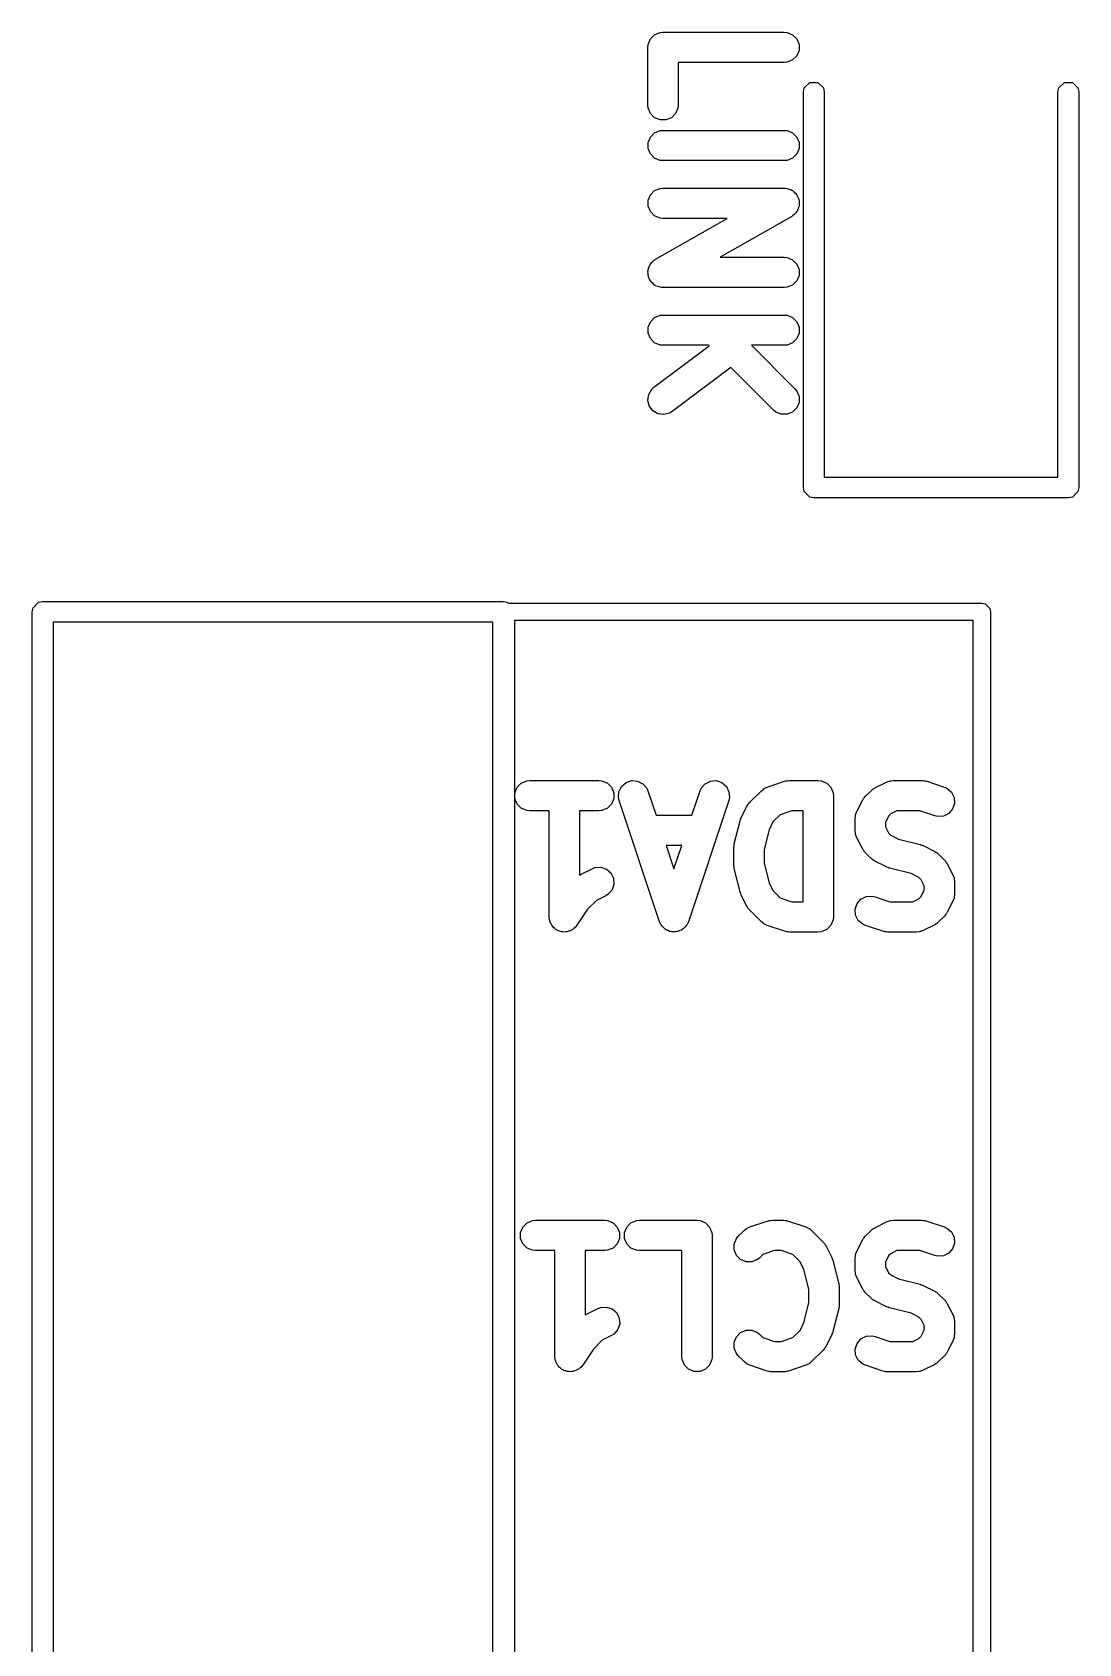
# Model space of a CAD drawing. Extents: x 114.6 to 180.1, y -127.2 to -61.4.
# Drawn here: x 124.89 to 130.93, y -106.01 to -96.71 of the extents above; entities that cross this region are included whole.
import ezdxf

# ---------------------------------------------------------------- set-up
doc = ezdxf.new("R2010")
doc.units = 0
doc.layers.add('BLACK', color=7, linetype='CONTINUOUS')

msp = doc.modelspace()

# ---------------------------------------------------------------- linework, layer by layer
at = {"layer": 'BLACK', "linetype": 'CONTINUOUS'}
for p, q in [((128.512196, -96.707812), (128.529266, -96.706131)), ((128.529266, -96.706131), (129.229266, -96.706131)), ((129.229266, -96.706131), (129.246336, -96.707812)), ((128.441766, -96.793631), (128.443447, -96.776561)), ((128.441766, -97.126965), (128.441766, -96.793631)), ((128.443447, -96.776561), (128.456512, -96.745019)), ((128.456512, -96.745019), (128.480654, -96.720877)), ((128.480654, -96.720877), (128.512196, -96.707812)), ((129.246336, -96.707812), (129.277878, -96.720877)), ((129.277878, -96.720877), (129.30202, -96.745019)), ((129.30202, -96.745019), (129.315085, -96.776561)), ((129.315085, -96.776561), (129.315085, -96.810701)), ((129.229266, -96.881131), (128.616766, -96.881131)), ((128.616766, -96.881131), (128.616766, -97.126965)), ((129.246336, -96.87945), (129.229266, -96.881131)), ((129.277878, -96.866385), (129.246336, -96.87945)), ((129.30202, -96.842243), (129.277878, -96.866385)), ((129.315085, -96.810701), (129.30202, -96.842243)), ((129.3405, -97.051), (129.345067, -97.028039)), ((129.3405, -99.336), (129.3405, -97.051)), ((129.345067, -97.028039), (129.377539, -96.995567)), ((129.377539, -96.995567), (129.423461, -96.995567)), ((129.423461, -96.995567), (129.455933, -97.028039)), ((129.455933, -97.028039), (129.4605, -97.051)), ((129.4605, -97.051), (129.4605, -99.276)), ((130.8105, -97.051), (130.815067, -97.028039)), ((130.8105, -99.276), (130.8105, -97.051)), ((130.815067, -97.028039), (130.847539, -96.995567)), ((130.847539, -96.995567), (130.893461, -96.995567)), ((130.893461, -96.995567), (130.925933, -97.028039)), ((130.925933, -97.028039), (130.9305, -97.051)), ((130.9305, -97.051), (130.9305, -99.336)), ((128.443447, -97.144035), (128.441766, -97.126965)), ((128.456512, -97.175577), (128.443447, -97.144035)), ((128.615085, -97.144035), (128.60202, -97.175577)), ((128.616766, -97.126965), (128.615085, -97.144035)), ((128.480654, -97.199719), (128.456512, -97.175577)), ((128.512196, -97.212784), (128.480654, -97.199719)), ((128.546336, -97.212784), (128.512196, -97.212784)), ((128.577878, -97.199719), (128.546336, -97.212784)), ((128.60202, -97.175577), (128.577878, -97.199719)), ((128.443447, -97.343228), (128.456512, -97.311686)), ((128.443447, -97.377368), (128.443447, -97.343228)), ((128.456512, -97.311686), (128.480654, -97.287544)), ((128.480654, -97.287544), (128.512196, -97.274479)), ((128.512196, -97.274479), (128.529266, -97.272798)), ((128.529266, -97.272798), (129.229266, -97.272798)), ((129.229266, -97.272798), (129.246336, -97.274479)), ((129.246336, -97.274479), (129.277878, -97.287544)), ((129.277878, -97.287544), (129.30202, -97.311686)), ((129.30202, -97.311686), (129.315085, -97.343228)), ((129.315085, -97.343228), (129.315085, -97.377368)), ((128.456512, -97.40891), (128.443447, -97.377368)), ((128.480654, -97.433052), (128.456512, -97.40891)), ((128.512196, -97.446117), (128.480654, -97.433052)), ((128.529266, -97.447798), (128.512196, -97.446117)), ((129.229266, -97.447798), (128.529266, -97.447798)), ((129.246336, -97.446117), (129.229266, -97.447798)), ((129.277878, -97.433052), (129.246336, -97.446117)), ((129.30202, -97.40891), (129.277878, -97.433052)), ((129.315085, -97.377368), (129.30202, -97.40891)), ((128.456512, -97.645019), (128.480654, -97.620877)), ((128.480654, -97.620877), (128.512196, -97.607812)), ((128.512196, -97.607812), (128.529266, -97.606131)), ((128.529266, -97.606131), (129.229266, -97.606131)), ((129.229266, -97.606131), (129.233653, -97.606563)), ((129.233653, -97.606563), (129.235377, -97.606344)), ((129.235377, -97.606344), (129.237607, -97.606952)), ((129.237607, -97.606952), (129.246336, -97.607812)), ((129.246336, -97.607812), (129.257088, -97.612265)), ((129.257088, -97.612265), (129.268316, -97.615328)), ((129.268316, -97.615328), (129.272725, -97.618742)), ((129.272725, -97.618742), (129.277878, -97.620877)), ((129.277878, -97.620877), (129.286105, -97.629104)), ((129.286105, -97.629104), (129.295309, -97.636232)), ((129.295309, -97.636232), (129.298076, -97.641075)), ((128.443447, -97.676561), (128.456512, -97.645019)), ((128.443447, -97.710701), (128.443447, -97.676561)), ((128.456512, -97.742243), (128.443447, -97.710701)), ((129.298076, -97.641075), (129.30202, -97.645019)), ((129.30202, -97.645019), (129.306472, -97.655768)), ((129.306472, -97.655768), (129.312247, -97.665874)), ((129.310631, -97.721453), (129.307569, -97.732681)), ((129.315085, -97.710701), (129.310631, -97.721453)), ((129.312247, -97.665874), (129.31295, -97.671408)), ((129.31295, -97.671408), (129.315085, -97.676561)), ((129.315085, -97.676561), (129.315085, -97.688195)), ((129.315085, -97.688195), (129.316553, -97.699742)), ((129.316553, -97.699742), (129.315085, -97.705124)), ((129.315085, -97.705124), (129.315085, -97.710701)), ((128.480654, -97.766385), (128.456512, -97.742243)), ((128.512196, -97.77945), (128.480654, -97.766385)), ((128.485854, -98.01766), (128.89978, -97.781131)), ((128.529266, -97.781131), (128.512196, -97.77945)), ((128.89978, -97.781131), (128.529266, -97.781131)), ((129.272678, -97.769602), (128.858752, -98.006131)), ((129.276274, -97.767049), (129.272678, -97.769602)), ((129.277878, -97.766385), (129.276274, -97.767049)), ((129.279511, -97.764751), (129.277878, -97.766385)), ((129.286665, -97.759674), (129.279511, -97.764751)), ((129.293792, -97.75047), (129.286665, -97.759674)), ((129.30202, -97.742243), (129.293792, -97.75047)), ((129.304154, -97.73709), (129.30202, -97.742243)), ((129.307569, -97.732681), (129.304154, -97.73709)), ((128.858752, -98.006131), (129.229266, -98.006131)), ((129.229266, -98.006131), (129.246336, -98.007812)), ((129.246336, -98.007812), (129.277878, -98.020877)), ((128.44198, -98.08752), (128.443447, -98.08214)), ((128.443447, -98.099061), (128.44198, -98.08752)), ((128.443447, -98.076561), (128.447901, -98.065806)), ((128.443447, -98.08214), (128.443447, -98.076561)), ((128.443447, -98.110701), (128.443447, -98.099061)), ((128.447901, -98.065806), (128.450963, -98.054581)), ((128.450963, -98.054581), (128.454377, -98.050171)), ((128.454377, -98.050171), (128.456512, -98.045019)), ((128.456512, -98.045019), (128.464739, -98.036791)), ((128.464739, -98.036791), (128.471867, -98.027588)), ((128.471867, -98.027588), (128.47902, -98.02251)), ((128.47902, -98.02251), (128.480654, -98.020877)), ((128.480654, -98.020877), (128.482257, -98.020212)), ((128.482257, -98.020212), (128.485854, -98.01766)), ((129.277878, -98.020877), (129.30202, -98.045019)), ((129.30202, -98.045019), (129.315085, -98.076561)), ((129.315085, -98.076561), (129.315085, -98.110701)), ((128.445581, -98.115854), (128.443447, -98.110701)), ((128.446285, -98.121388), (128.445581, -98.115854)), ((128.452059, -98.131493), (128.446285, -98.121388)), ((128.456512, -98.142243), (128.452059, -98.131493)), ((128.460455, -98.146186), (128.456512, -98.142243)), ((128.463223, -98.15103), (128.460455, -98.146186)), ((128.472426, -98.158157), (128.463223, -98.15103)), ((128.480654, -98.166385), (128.472426, -98.158157)), ((128.485806, -98.168519), (128.480654, -98.166385)), ((128.490216, -98.171934), (128.485806, -98.168519)), ((128.501441, -98.174995), (128.490216, -98.171934)), ((128.512196, -98.17945), (128.501441, -98.174995)), ((128.520929, -98.18031), (128.512196, -98.17945)), ((128.523155, -98.180917), (128.520929, -98.18031)), ((128.524874, -98.180698), (128.523155, -98.180917)), ((128.529266, -98.181131), (128.524874, -98.180698)), ((129.229266, -98.181131), (128.529266, -98.181131)), ((129.246336, -98.17945), (129.229266, -98.181131)), ((129.277878, -98.166385), (129.246336, -98.17945)), ((129.30202, -98.142243), (129.277878, -98.166385)), ((129.315085, -98.110701), (129.30202, -98.142243)), ((128.443447, -98.409894), (128.456512, -98.378352)), ((128.456512, -98.378352), (128.480654, -98.35421)), ((128.480654, -98.35421), (128.512196, -98.341145)), ((128.512196, -98.341145), (128.529266, -98.339464)), ((128.529266, -98.339464), (129.229266, -98.339464)), ((129.229266, -98.339464), (129.246336, -98.341145)), ((129.246336, -98.341145), (129.277878, -98.35421)), ((129.277878, -98.35421), (129.30202, -98.378352)), ((129.30202, -98.378352), (129.315085, -98.409894)), ((128.443447, -98.444034), (128.443447, -98.409894)), ((128.456512, -98.475576), (128.443447, -98.444034)), ((129.315085, -98.444034), (129.30202, -98.475576)), ((129.315085, -98.409894), (129.315085, -98.444034)), ((128.480654, -98.499718), (128.456512, -98.475576)), ((128.476766, -98.756964), (128.796055, -98.517497)), ((128.512196, -98.512783), (128.480654, -98.499718)), ((128.529266, -98.514464), (128.512196, -98.512783)), ((128.793022, -98.514464), (128.529266, -98.514464)), ((128.796055, -98.517497), (128.793022, -98.514464)), ((129.229266, -98.514464), (129.04051, -98.514464)), ((129.04051, -98.514464), (129.291138, -98.765092)), ((129.246336, -98.512783), (129.229266, -98.514464)), ((129.277878, -98.499718), (129.246336, -98.512783)), ((129.30202, -98.475576), (129.277878, -98.499718)), ((128.921055, -98.642497), (128.581766, -98.896964)), ((129.167394, -98.888836), (128.921055, -98.642497)), ((128.441896, -98.831727), (128.446724, -98.797928)), ((128.450369, -98.864799), (128.441896, -98.831727)), ((128.446724, -98.797928), (128.464119, -98.768551)), ((128.464119, -98.768551), (128.476766, -98.756964)), ((129.291138, -98.765092), (129.302019, -98.778351)), ((129.302019, -98.778351), (129.315084, -98.809893)), ((129.315084, -98.844035), (129.302019, -98.875577)), ((129.315084, -98.809893), (129.315084, -98.844035)), ((128.470853, -98.892111), (128.450369, -98.864799)), ((128.50023, -98.909506), (128.470853, -98.892111)), ((128.534029, -98.914334), (128.50023, -98.909506)), ((128.567101, -98.905861), (128.534029, -98.914334)), ((128.581766, -98.896964), (128.567101, -98.905861)), ((129.180653, -98.899717), (129.167394, -98.888836)), ((129.212195, -98.912782), (129.180653, -98.899717)), ((129.246337, -98.912782), (129.212195, -98.912782)), ((129.277879, -98.899717), (129.246337, -98.912782)), ((129.302019, -98.875577), (129.277879, -98.899717)), ((129.4605, -99.276), (130.8105, -99.276)), ((129.345067, -99.358961), (129.3405, -99.336)), ((129.377539, -99.391433), (129.345067, -99.358961)), ((129.4005, -99.396), (129.377539, -99.391433)), ((130.8705, -99.396), (129.4005, -99.396)), ((130.893461, -99.391433), (130.8705, -99.396)), ((130.925933, -99.358961), (130.893461, -99.391433)), ((130.9305, -99.336), (130.925933, -99.358961)), ((124.8865, -100.054), (124.891067, -100.031039)), ((124.8865, -112.814), (124.8865, -100.054)), ((124.891067, -100.031039), (124.923539, -99.998567)), ((124.923539, -99.998567), (124.9465, -99.994)), ((124.9465, -99.994), (127.6065, -99.994)), ((127.6065, -99.994), (127.629461, -99.998567)), ((127.629461, -99.998567), (127.634894, -100.004)), ((127.634894, -100.004), (130.371476, -100.004)), ((130.371476, -100.004), (130.39061, -100.007806)), ((130.39061, -100.007806), (130.41767, -100.034866)), ((130.41767, -100.034866), (130.421476, -100.054)), ((130.421476, -100.054), (130.421476, -115.414)), ((125.0065, -100.114), (125.0065, -112.754)), ((127.5465, -100.114), (125.0065, -100.114)), ((127.5465, -112.754), (127.5465, -100.114)), ((127.671476, -100.104), (127.671476, -115.364)), ((130.321476, -100.104), (127.671476, -100.104)), ((130.321476, -115.364), (130.321476, -100.104)), ((127.67355, -101.098571), (127.686615, -101.067029)), ((127.686615, -101.067029), (127.710757, -101.042887)), ((127.710757, -101.042887), (127.742299, -101.029822)), ((127.742299, -101.029822), (127.759369, -101.028141)), ((127.759369, -101.028141), (128.159369, -101.028141)), ((128.159369, -101.028141), (128.176439, -101.029822)), ((128.176439, -101.029822), (128.207981, -101.042887)), ((128.207981, -101.042887), (128.232123, -101.067029)), ((128.232123, -101.067029), (128.245188, -101.098571)), ((128.274976, -101.092531), (128.290245, -101.061993)), ((128.290245, -101.061993), (128.316037, -101.039624)), ((128.316037, -101.039624), (128.348425, -101.028828)), ((128.348425, -101.028828), (128.382479, -101.031248)), ((128.382479, -101.031248), (128.413017, -101.046517)), ((128.413017, -101.046517), (128.435386, -101.072309)), ((128.435386, -101.072309), (128.442379, -101.087971)), ((128.743026, -101.087971), (128.750019, -101.072308)), ((128.750019, -101.072308), (128.772388, -101.046516)), ((128.772388, -101.046516), (128.802926, -101.031248)), ((128.802926, -101.031248), (128.83698, -101.028828)), ((128.83698, -101.028828), (128.869368, -101.039624)), ((128.869368, -101.039624), (128.89516, -101.061993)), ((128.89516, -101.061993), (128.910429, -101.09253)), ((129.097497, -101.087103), (129.110756, -101.076221)), ((129.110756, -101.076221), (129.113661, -101.075017)), ((129.113661, -101.075017), (129.116036, -101.072958)), ((129.116036, -101.072958), (129.131699, -101.065965)), ((129.131699, -101.065965), (129.231698, -101.032632)), ((129.231698, -101.032632), (129.240162, -101.030706)), ((129.240162, -101.030706), (129.242299, -101.029822)), ((129.242299, -101.029822), (129.245393, -101.029517)), ((129.245393, -101.029517), (129.248424, -101.028828)), ((129.248424, -101.028828), (129.250729, -101.028991)), ((129.250729, -101.028991), (129.259369, -101.028141)), ((129.259369, -101.028141), (129.426036, -101.028141)), ((129.426036, -101.028141), (129.443106, -101.029822)), ((129.443106, -101.029822), (129.474648, -101.042887)), ((129.474648, -101.042887), (129.49879, -101.067029)), ((129.49879, -101.067029), (129.511855, -101.098571)), ((129.73754, -101.081596), (129.739055, -101.07985)), ((129.739055, -101.07985), (129.741686, -101.078193)), ((129.741686, -101.078193), (129.74409, -101.076221)), ((129.74409, -101.076221), (129.746226, -101.075336)), ((129.746226, -101.075336), (129.753571, -101.070713)), ((129.753571, -101.070713), (129.820238, -101.037379)), ((129.820238, -101.037379), (129.836258, -101.031248)), ((129.836258, -101.031248), (129.839395, -101.031025)), ((129.839395, -101.031025), (129.8423, -101.029822)), ((129.8423, -101.029822), (129.85937, -101.028141)), ((129.85937, -101.028141), (130.026036, -101.028141)), ((130.026036, -101.028141), (130.034675, -101.028991)), ((130.034675, -101.028991), (130.036981, -101.028828)), ((130.036981, -101.028828), (130.040012, -101.029517)), ((130.040012, -101.029517), (130.043106, -101.029822)), ((130.043106, -101.029822), (130.04524, -101.030706)), ((130.04524, -101.030706), (130.053706, -101.032631)), ((130.053706, -101.032631), (130.153706, -101.065965)), ((130.153706, -101.065965), (130.169368, -101.072958)), ((130.169368, -101.072958), (130.19516, -101.095327)), ((127.67355, -101.132711), (127.67355, -101.098571)), ((127.686615, -101.164253), (127.67355, -101.132711)), ((127.710757, -101.188395), (127.686615, -101.164253)), ((128.232123, -101.164253), (128.207981, -101.188395)), ((128.245188, -101.132711), (128.232123, -101.164253)), ((128.245188, -101.098571), (128.245188, -101.132711)), ((128.272556, -101.126585), (128.274976, -101.092531)), ((128.276359, -101.143311), (128.272556, -101.126585)), ((128.509693, -101.843311), (128.276359, -101.143311)), ((128.442379, -101.087971), (128.489102, -101.228141)), ((128.909046, -101.143311), (128.675713, -101.843311)), ((128.696303, -101.228141), (128.743026, -101.087971)), ((128.912849, -101.126585), (128.909046, -101.143311)), ((128.910429, -101.09253), (128.912849, -101.126585)), ((129.014441, -101.17651), (129.019063, -101.169165)), ((129.019063, -101.169165), (129.019949, -101.167028)), ((129.019949, -101.167028), (129.021922, -101.164623)), ((129.021922, -101.164623), (129.023578, -101.161993)), ((129.023578, -101.161993), (129.025324, -101.160478)), ((129.025324, -101.160478), (129.030831, -101.153769)), ((129.030831, -101.153769), (129.097497, -101.087103)), ((129.511855, -101.098571), (129.513536, -101.115641)), ((129.513536, -101.115641), (129.513536, -101.815641)), ((129.647774, -101.209843), (129.681108, -101.143177)), ((129.681108, -101.143177), (129.68573, -101.135832)), ((129.68573, -101.135832), (129.686616, -101.133695)), ((129.686616, -101.133695), (129.688589, -101.13129)), ((129.688589, -101.13129), (129.690245, -101.12866)), ((129.690245, -101.12866), (129.691991, -101.127145)), ((129.691991, -101.127145), (129.697498, -101.120436)), ((129.697498, -101.120436), (129.730831, -101.087103)), ((129.730831, -101.087103), (129.73754, -101.081596)), ((130.19516, -101.095327), (130.210429, -101.125865)), ((130.212849, -101.15992), (130.202052, -101.192308)), ((130.210429, -101.125865), (130.212849, -101.15992)), ((127.742299, -101.20146), (127.710757, -101.188395)), ((127.759369, -101.203141), (127.742299, -101.20146)), ((127.871869, -101.203141), (127.759369, -101.203141)), ((127.871869, -101.815641), (127.871869, -101.203141)), ((128.159369, -101.203141), (128.046869, -101.203141)), ((128.046869, -101.203141), (128.046869, -101.574931)), ((128.176439, -101.20146), (128.159369, -101.203141)), ((128.207981, -101.188395), (128.176439, -101.20146)), ((128.489102, -101.228141), (128.696303, -101.228141)), ((128.941148, -101.394419), (128.974481, -101.261087)), ((128.974481, -101.261087), (128.974931, -101.259827)), ((128.974931, -101.259827), (128.974976, -101.259196)), ((128.974976, -101.259196), (128.977693, -101.252096)), ((128.977693, -101.252096), (128.980252, -101.244934)), ((128.980252, -101.244934), (128.980628, -101.244425)), ((128.980628, -101.244425), (128.981107, -101.243176)), ((128.981107, -101.243176), (129.014441, -101.17651)), ((129.164614, -101.267473), (129.141926, -101.312849)), ((129.206635, -101.225452), (129.164614, -101.267473)), ((129.273569, -101.203141), (129.206635, -101.225452)), ((129.338536, -101.203141), (129.273569, -101.203141)), ((129.338536, -101.728141), (129.338536, -101.203141)), ((129.638536, -101.248975), (129.640217, -101.231905)), ((129.638536, -101.315641), (129.638536, -101.248975)), ((129.640217, -101.231905), (129.64142, -101.229)), ((129.64142, -101.229), (129.641643, -101.225863)), ((129.641643, -101.225863), (129.647774, -101.209843)), ((129.831281, -101.23414), (129.813536, -101.269631)), ((129.844535, -101.220886), (129.831281, -101.23414)), ((129.880026, -101.203141), (129.844535, -101.220886)), ((130.011836, -101.203141), (129.880026, -101.203141)), ((130.098365, -101.231984), (130.011836, -101.203141)), ((130.115091, -101.235788), (130.098365, -101.231984)), ((130.149146, -101.233368), (130.115091, -101.235788)), ((130.179683, -101.218099), (130.149146, -101.233368)), ((130.202052, -101.192308), (130.179683, -101.218099)), ((129.141926, -101.312849), (129.113536, -101.426414)), ((129.640217, -101.332711), (129.638536, -101.315641)), ((129.64142, -101.335615), (129.640217, -101.332711)), ((129.641643, -101.338753), (129.64142, -101.335615)), ((129.647774, -101.354773), (129.641643, -101.338753)), ((129.681108, -101.421439), (129.647774, -101.354773)), ((129.813536, -101.269631), (129.813536, -101.294984)), ((129.813536, -101.294984), (129.831281, -101.330475)), ((129.831281, -101.330475), (129.844535, -101.343729)), ((129.844535, -101.343729), (129.889906, -101.366415)), ((128.637969, -101.403141), (128.547436, -101.403141)), ((128.547436, -101.403141), (128.592702, -101.538941)), ((128.592702, -101.538941), (128.637969, -101.403141)), ((128.938536, -101.415641), (128.938829, -101.412664)), ((128.938536, -101.515641), (128.938536, -101.415641)), ((128.938639, -101.411387), (128.939584, -101.40499)), ((128.938829, -101.412664), (128.938639, -101.411387)), ((128.939584, -101.40499), (128.940217, -101.398571)), ((128.940217, -101.398571), (128.94071, -101.39738)), ((128.94071, -101.39738), (128.941148, -101.394419)), ((129.113536, -101.426414), (129.113536, -101.504867)), ((129.68573, -101.428783), (129.681108, -101.421439)), ((129.686616, -101.430921), (129.68573, -101.428783)), ((129.688589, -101.433325), (129.686616, -101.430921)), ((129.690245, -101.435956), (129.688589, -101.433325)), ((129.691991, -101.43747), (129.690245, -101.435956)), ((129.697498, -101.44418), (129.691991, -101.43747)), ((129.730831, -101.477513), (129.697498, -101.44418)), ((129.889906, -101.366415), (130.013924, -101.39742)), ((130.013924, -101.39742), (130.015184, -101.39787)), ((130.015184, -101.39787), (130.015814, -101.397915)), ((130.015814, -101.397915), (130.022916, -101.400632)), ((130.022916, -101.400632), (130.030077, -101.403191)), ((130.030077, -101.403191), (130.030584, -101.403566)), ((130.030584, -101.403566), (130.031834, -101.404045)), ((130.031834, -101.404045), (130.098501, -101.437378)), ((130.098501, -101.437378), (130.105849, -101.442003)), ((130.105849, -101.442003), (130.107984, -101.442888)), ((130.107984, -101.442888), (130.110387, -101.44486)), ((130.110387, -101.44486), (130.113017, -101.446516)), ((130.113017, -101.446516), (130.11453, -101.44826)), ((130.11453, -101.44826), (130.121243, -101.45377)), ((130.121243, -101.45377), (130.154576, -101.487104)), ((128.053571, -101.570713), (128.120237, -101.537379)), ((128.120237, -101.537379), (128.136256, -101.531249)), ((128.136256, -101.531249), (128.170311, -101.528828)), ((128.170311, -101.528828), (128.202701, -101.539624)), ((128.202701, -101.539624), (128.228493, -101.561993)), ((128.938829, -101.518617), (128.938536, -101.515641)), ((128.938639, -101.519895), (128.938829, -101.518617)), ((128.939584, -101.526291), (128.938639, -101.519895)), ((128.940217, -101.532711), (128.939584, -101.526291)), ((128.94071, -101.533901), (128.940217, -101.532711)), ((128.941148, -101.536863), (128.94071, -101.533901)), ((128.974481, -101.670196), (128.941148, -101.536863)), ((129.113536, -101.504867), (129.141926, -101.618432)), ((129.73754, -101.483019), (129.730831, -101.477513)), ((129.739055, -101.484766), (129.73754, -101.483019)), ((129.741686, -101.486422), (129.739055, -101.484766)), ((129.74409, -101.488395), (129.741686, -101.486422)), ((129.746226, -101.489279), (129.74409, -101.488395)), ((129.753571, -101.493903), (129.746226, -101.489279)), ((129.820238, -101.527237), (129.753571, -101.493903)), ((129.821487, -101.527715), (129.820238, -101.527237)), ((129.821996, -101.528092), (129.821487, -101.527715)), ((129.829164, -101.530653), (129.821996, -101.528092)), ((129.836258, -101.533368), (129.829164, -101.530653)), ((129.836887, -101.533412), (129.836258, -101.533368)), ((129.838148, -101.533863), (129.836887, -101.533412)), ((129.962159, -101.564864), (129.838148, -101.533863)), ((130.154576, -101.487104), (130.160083, -101.493814)), ((130.160083, -101.493814), (130.161828, -101.495328)), ((130.161828, -101.495328), (130.163483, -101.497958)), ((130.163483, -101.497958), (130.165457, -101.500363)), ((130.165457, -101.500363), (130.166341, -101.502498)), ((130.166341, -101.502498), (130.170965, -101.509844)), ((130.170965, -101.509844), (130.204298, -101.57651)), ((128.046869, -101.574931), (128.053571, -101.570713)), ((128.228493, -101.561993), (128.243761, -101.592529)), ((128.246182, -101.626583), (128.235386, -101.658973)), ((128.243761, -101.592529), (128.246182, -101.626583)), ((129.141926, -101.618432), (129.164615, -101.66381)), ((130.007537, -101.587553), (129.962159, -101.564864)), ((130.020791, -101.600807), (130.007537, -101.587553)), ((130.038536, -101.636296), (130.020791, -101.600807)), ((130.038536, -101.661651), (130.038536, -101.636296)), ((130.204298, -101.57651), (130.210429, -101.59253)), ((130.210429, -101.59253), (130.210651, -101.595666)), ((130.210651, -101.595666), (130.211855, -101.598571)), ((130.211855, -101.598571), (130.213536, -101.615641)), ((130.213536, -101.615641), (130.213536, -101.682308)), ((128.144534, -101.720886), (128.094035, -101.771384)), ((128.198501, -101.693903), (128.144534, -101.720886)), ((128.213017, -101.684765), (128.198501, -101.693903)), ((128.235386, -101.658973), (128.213017, -101.684765)), ((128.974931, -101.671455), (128.974481, -101.670196)), ((128.974976, -101.672088), (128.974931, -101.671455)), ((128.977696, -101.679194), (128.974976, -101.672088)), ((128.980252, -101.686349), (128.977696, -101.679194)), ((128.980628, -101.686857), (128.980252, -101.686349)), ((128.981107, -101.688107), (128.980628, -101.686857)), ((129.014441, -101.754773), (128.981107, -101.688107)), ((129.164615, -101.66381), (129.206634, -101.705829)), ((129.206634, -101.705829), (129.273569, -101.728141)), ((129.273569, -101.728141), (129.338536, -101.728141)), ((129.650019, -101.738976), (129.672388, -101.713184)), ((129.672388, -101.713184), (129.702925, -101.697915)), ((129.702925, -101.697915), (129.73698, -101.695495)), ((129.73698, -101.695495), (129.753706, -101.699298)), ((129.753706, -101.699298), (129.840236, -101.728141)), ((129.840236, -101.728141), (129.972047, -101.728141)), ((129.972047, -101.728141), (130.007538, -101.710395)), ((130.007538, -101.710395), (130.020789, -101.697144)), ((130.020789, -101.697144), (130.038536, -101.661651)), ((130.204299, -101.721438), (130.170966, -101.788106)), ((130.210429, -101.705419), (130.204299, -101.721438)), ((130.210651, -101.702282), (130.210429, -101.705419)), ((130.211855, -101.699378), (130.210651, -101.702282)), ((130.213536, -101.682308), (130.211855, -101.699378)), ((127.871874, -101.815701), (127.871869, -101.815641)), ((127.871869, -101.815732), (127.871874, -101.815701)), ((127.871886, -101.81582), (127.871869, -101.815732)), ((127.87355, -101.832711), (127.871886, -101.81582)), ((128.094035, -101.771384), (128.032173, -101.864177)), ((129.019064, -101.762117), (129.014441, -101.754773)), ((129.019949, -101.764253), (129.019064, -101.762117)), ((129.021922, -101.766657), (129.019949, -101.764253)), ((129.023579, -101.769289), (129.021922, -101.766657)), ((129.025324, -101.770803), (129.023579, -101.769289)), ((129.030831, -101.777512), (129.025324, -101.770803)), ((129.097497, -101.84418), (129.030831, -101.777512)), ((129.513536, -101.815641), (129.511855, -101.832711)), ((129.639223, -101.771364), (129.650019, -101.738976)), ((129.641643, -101.805419), (129.639223, -101.771364)), ((129.656912, -101.835956), (129.641643, -101.805419)), ((130.154575, -101.810847), (130.121242, -101.84418)), ((130.160084, -101.804134), (130.154575, -101.810847)), ((130.161828, -101.802622), (130.160084, -101.804134)), ((130.163482, -101.799993), (130.161828, -101.802622)), ((130.165457, -101.797588), (130.163482, -101.799993)), ((130.166342, -101.795451), (130.165457, -101.797588)), ((130.170966, -101.788106), (130.166342, -101.795451)), ((127.876866, -101.840716), (127.87355, -101.832711)), ((127.878565, -101.849211), (127.876866, -101.840716)), ((127.883334, -101.856332), (127.878565, -101.849211)), ((127.886615, -101.864253), (127.883334, -101.856332)), ((127.89274, -101.870378), (127.886615, -101.864253)), ((127.897562, -101.877578), (127.89274, -101.870378)), ((127.904695, -101.882333), (127.897562, -101.877578)), ((127.910757, -101.888395), (127.904695, -101.882333)), ((127.91876, -101.89171), (127.910757, -101.888395)), ((127.925968, -101.896515), (127.91876, -101.89171)), ((127.934376, -101.898178), (127.925968, -101.896515)), ((127.942299, -101.90146), (127.934376, -101.898178)), ((127.950963, -101.90146), (127.942299, -101.90146)), ((127.95946, -101.903141), (127.950963, -101.90146)), ((127.967865, -101.90146), (127.95946, -101.903141)), ((127.976439, -101.90146), (127.967865, -101.90146)), ((127.984444, -101.898143), (127.976439, -101.90146)), ((127.992939, -101.896445), (127.984444, -101.898143)), ((128.00006, -101.891675), (127.992939, -101.896445)), ((128.007981, -101.888395), (128.00006, -101.891675)), ((128.014106, -101.882269), (128.007981, -101.888395)), ((128.021306, -101.877448), (128.014106, -101.882269)), ((128.032055, -101.86432), (128.021306, -101.877448)), ((128.032123, -101.864253), (128.032055, -101.86432)), ((128.032135, -101.864222), (128.032123, -101.864253)), ((128.032173, -101.864177), (128.032135, -101.864222)), ((128.516686, -101.858973), (128.509693, -101.843311)), ((128.520782, -101.863696), (128.516686, -101.858973)), ((128.523579, -101.869289), (128.520782, -101.863696)), ((128.531866, -101.876477), (128.523579, -101.869289)), ((128.539055, -101.884765), (128.531866, -101.876477)), ((128.544647, -101.887561), (128.539055, -101.884765)), ((128.549371, -101.891658), (128.544647, -101.887561)), ((128.559781, -101.895128), (128.549371, -101.891658)), ((128.569593, -101.900034), (128.559781, -101.895128)), ((128.575828, -101.900477), (128.569593, -101.900034)), ((128.581759, -101.902454), (128.575828, -101.900477)), ((128.592703, -101.901676), (128.581759, -101.902454)), ((128.603647, -101.902454), (128.592703, -101.901676)), ((128.609577, -101.900477), (128.603647, -101.902454)), ((128.615814, -101.900034), (128.609577, -101.900477)), ((128.625627, -101.895127), (128.615814, -101.900034)), ((128.636035, -101.891658), (128.625627, -101.895127)), ((128.640758, -101.887561), (128.636035, -101.891658)), ((128.646351, -101.884765), (128.640758, -101.887561)), ((128.653539, -101.876477), (128.646351, -101.884765)), ((128.661827, -101.869289), (128.653539, -101.876477)), ((128.664623, -101.863696), (128.661827, -101.869289)), ((128.66872, -101.858973), (128.664623, -101.863696)), ((128.675713, -101.843311), (128.66872, -101.858973)), ((129.110756, -101.855061), (129.097497, -101.84418)), ((129.113661, -101.856264), (129.110756, -101.855061)), ((129.116037, -101.858325), (129.113661, -101.856264)), ((129.131699, -101.865318), (129.116037, -101.858325)), ((129.231699, -101.898651), (129.131699, -101.865318)), ((129.240164, -101.900575), (129.231699, -101.898651)), ((129.242299, -101.90146), (129.240164, -101.900575)), ((129.245393, -101.901764), (129.242299, -101.90146)), ((129.248425, -101.902454), (129.245393, -101.901764)), ((129.250729, -101.90229), (129.248425, -101.902454)), ((129.259369, -101.903141), (129.250729, -101.90229)), ((129.426036, -101.903141), (129.259369, -101.903141)), ((129.443106, -101.90146), (129.426036, -101.903141)), ((129.474648, -101.888395), (129.443106, -101.90146)), ((129.49879, -101.864253), (129.474648, -101.888395)), ((129.511855, -101.832711), (129.49879, -101.864253)), ((129.682704, -101.858325), (129.656912, -101.835956)), ((129.698366, -101.865318), (129.682704, -101.858325)), ((129.798366, -101.898651), (129.698366, -101.865318)), ((129.806831, -101.900575), (129.798366, -101.898651)), ((129.808966, -101.90146), (129.806831, -101.900575)), ((129.81206, -101.901764), (129.808966, -101.90146)), ((129.815092, -101.902454), (129.81206, -101.901764)), ((129.817396, -101.90229), (129.815092, -101.902454)), ((129.826036, -101.903141), (129.817396, -101.90229)), ((129.992703, -101.903141), (129.826036, -101.903141)), ((130.009773, -101.90146), (129.992703, -101.903141)), ((130.012677, -101.900256), (130.009773, -101.90146)), ((130.015814, -101.900034), (130.012677, -101.900256)), ((130.031834, -101.893904), (130.015814, -101.900034)), ((130.098501, -101.860571), (130.031834, -101.893904)), ((130.105846, -101.855947), (130.098501, -101.860571)), ((130.107983, -101.855062), (130.105846, -101.855947)), ((130.110388, -101.853087), (130.107983, -101.855062)), ((130.113017, -101.851433), (130.110388, -101.853087)), ((130.114529, -101.849689), (130.113017, -101.851433)), ((130.121242, -101.84418), (130.114529, -101.849689)), ((127.719947, -103.60703), (127.744089, -103.582888)), ((127.744089, -103.582888), (127.775631, -103.569823)), ((127.775631, -103.569823), (127.792701, -103.568142)), ((127.792701, -103.568142), (128.192701, -103.568142)), ((128.192701, -103.568142), (128.209771, -103.569823)), ((128.209771, -103.569823), (128.241313, -103.582888)), ((128.241313, -103.582888), (128.265455, -103.60703)), ((128.319948, -103.60703), (128.34409, -103.582888)), ((128.34409, -103.582888), (128.375632, -103.569823)), ((128.375632, -103.569823), (128.392702, -103.568142)), ((128.392702, -103.568142), (128.726035, -103.568142)), ((128.726035, -103.568142), (128.743105, -103.569823)), ((128.743105, -103.569823), (128.774647, -103.582888)), ((128.774647, -103.582888), (128.798789, -103.60703)), ((129.031698, -103.605966), (129.131697, -103.572633)), ((129.131697, -103.572633), (129.140161, -103.570707)), ((129.140161, -103.570707), (129.142298, -103.569823)), ((129.142298, -103.569823), (129.145392, -103.569518)), ((129.145392, -103.569518), (129.148423, -103.568829)), ((129.148423, -103.568829), (129.150728, -103.568992)), ((129.150728, -103.568992), (129.159368, -103.568142)), ((129.159368, -103.568142), (129.226035, -103.568142)), ((129.226035, -103.568142), (129.234674, -103.568992)), ((129.234674, -103.568992), (129.23698, -103.568829)), ((129.23698, -103.568829), (129.240011, -103.569518)), ((129.240011, -103.569518), (129.243105, -103.569823)), ((129.243105, -103.569823), (129.245239, -103.570707)), ((129.245239, -103.570707), (129.253705, -103.572632)), ((129.253705, -103.572632), (129.353705, -103.605966)), ((129.75357, -103.610714), (129.820237, -103.57738)), ((129.820237, -103.57738), (129.836257, -103.571249)), ((129.836257, -103.571249), (129.839394, -103.571026)), ((129.839394, -103.571026), (129.842299, -103.569823)), ((129.842299, -103.569823), (129.859369, -103.568142)), ((129.859369, -103.568142), (130.026035, -103.568142)), ((130.026035, -103.568142), (130.034674, -103.568992)), ((130.034674, -103.568992), (130.03698, -103.568829)), ((130.03698, -103.568829), (130.040011, -103.569518)), ((130.040011, -103.569518), (130.043105, -103.569823)), ((130.043105, -103.569823), (130.045239, -103.570707)), ((130.045239, -103.570707), (130.053705, -103.572632)), ((130.053705, -103.572632), (130.153705, -103.605966)), ((127.706882, -103.638572), (127.719947, -103.60703)), ((127.706882, -103.672712), (127.706882, -103.638572)), ((127.719947, -103.704254), (127.706882, -103.672712)), ((128.265455, -103.60703), (128.27852, -103.638572)), ((128.27852, -103.672712), (128.265455, -103.704254)), ((128.27852, -103.638572), (128.27852, -103.672712)), ((128.306883, -103.638572), (128.319948, -103.60703)), ((128.306883, -103.672712), (128.306883, -103.638572)), ((128.319948, -103.704254), (128.306883, -103.672712)), ((128.798789, -103.60703), (128.811854, -103.638572)), ((128.811854, -103.638572), (128.813535, -103.655642)), ((128.813535, -103.655642), (128.813535, -104.355642)), ((128.940216, -103.705238), (128.953281, -103.673696)), ((128.953281, -103.673696), (128.964163, -103.660437)), ((128.964163, -103.660437), (128.997496, -103.627104)), ((128.997496, -103.627104), (129.010755, -103.616222)), ((129.010755, -103.616222), (129.01366, -103.615018)), ((129.01366, -103.615018), (129.016035, -103.612959)), ((129.016035, -103.612959), (129.031698, -103.605966)), ((129.353705, -103.605966), (129.369367, -103.612959)), ((129.369367, -103.612959), (129.371741, -103.615018)), ((129.371741, -103.615018), (129.374647, -103.616222)), ((129.374647, -103.616222), (129.387906, -103.627104)), ((129.387906, -103.627104), (129.454574, -103.69377)), ((129.647773, -103.749844), (129.681107, -103.683178)), ((129.681107, -103.683178), (129.685729, -103.675833)), ((129.685729, -103.675833), (129.686615, -103.673696)), ((129.686615, -103.673696), (129.688588, -103.671291)), ((129.688588, -103.671291), (129.690244, -103.668661)), ((129.690244, -103.668661), (129.69199, -103.667146)), ((129.69199, -103.667146), (129.697497, -103.660437)), ((129.697497, -103.660437), (129.73083, -103.627104)), ((129.73083, -103.627104), (129.737539, -103.621597)), ((129.737539, -103.621597), (129.739054, -103.619851)), ((129.739054, -103.619851), (129.741685, -103.618194)), ((129.741685, -103.618194), (129.744089, -103.616222)), ((129.744089, -103.616222), (129.746225, -103.615337)), ((129.746225, -103.615337), (129.75357, -103.610714)), ((130.153705, -103.605966), (130.169367, -103.612959)), ((130.169367, -103.612959), (130.195159, -103.635328)), ((130.195159, -103.635328), (130.210428, -103.665866)), ((130.210428, -103.665866), (130.212848, -103.699921)), ((127.744089, -103.728396), (127.719947, -103.704254)), ((127.775631, -103.741461), (127.744089, -103.728396)), ((127.792701, -103.743142), (127.775631, -103.741461)), ((127.905201, -103.743142), (127.792701, -103.743142)), ((127.905201, -104.355642), (127.905201, -103.743142)), ((128.192701, -103.743142), (128.080201, -103.743142)), ((128.080201, -103.743142), (128.080201, -104.114932)), ((128.209771, -103.741461), (128.192701, -103.743142)), ((128.241313, -103.728396), (128.209771, -103.741461)), ((128.265455, -103.704254), (128.241313, -103.728396)), ((128.34409, -103.728396), (128.319948, -103.704254)), ((128.375632, -103.741461), (128.34409, -103.728396)), ((128.392702, -103.743142), (128.375632, -103.741461)), ((128.638535, -103.743142), (128.392702, -103.743142)), ((128.638535, -104.355642), (128.638535, -103.743142)), ((128.940216, -103.73938), (128.940216, -103.705238)), ((128.953281, -103.770922), (128.940216, -103.73938)), ((128.977422, -103.795063), (128.953281, -103.770922)), ((129.106634, -103.765453), (129.087907, -103.784181)), ((129.173568, -103.743142), (129.106634, -103.765453)), ((129.211835, -103.743142), (129.173568, -103.743142)), ((129.278769, -103.765453), (129.211835, -103.743142)), ((129.320788, -103.807472), (129.278769, -103.765453)), ((129.454574, -103.69377), (129.460081, -103.70048)), ((129.460081, -103.70048), (129.461827, -103.701995)), ((129.461827, -103.701995), (129.463484, -103.704627)), ((129.463484, -103.704627), (129.465455, -103.707029)), ((129.465455, -103.707029), (129.466338, -103.709161)), ((129.466338, -103.709161), (129.470965, -103.716511)), ((129.470965, -103.716511), (129.504298, -103.783179)), ((129.638535, -103.788976), (129.640216, -103.771906)), ((129.640216, -103.771906), (129.641419, -103.769001)), ((129.641419, -103.769001), (129.641642, -103.765864)), ((129.641642, -103.765864), (129.647773, -103.749844)), ((129.83128, -103.774141), (129.813535, -103.809632)), ((129.844534, -103.760887), (129.83128, -103.774141)), ((129.880025, -103.743142), (129.844534, -103.760887)), ((130.011835, -103.743142), (129.880025, -103.743142)), ((130.098364, -103.771985), (130.011835, -103.743142)), ((130.11509, -103.775789), (130.098364, -103.771985)), ((130.149145, -103.773369), (130.11509, -103.775789)), ((130.179682, -103.7581), (130.149145, -103.773369)), ((130.202051, -103.732309), (130.179682, -103.7581)), ((130.212848, -103.699921), (130.202051, -103.732309)), ((129.008964, -103.808128), (128.977422, -103.795063)), ((129.043106, -103.808128), (129.008964, -103.808128)), ((129.074648, -103.795063), (129.043106, -103.808128)), ((129.087907, -103.784181), (129.074648, -103.795063)), ((129.343476, -103.852848), (129.320788, -103.807472)), ((129.371868, -103.966415), (129.343476, -103.852848)), ((129.504298, -103.783179), (129.504775, -103.784426)), ((129.504775, -103.784426), (129.505152, -103.784935)), ((129.505152, -103.784935), (129.507714, -103.792107)), ((129.507714, -103.792107), (129.510428, -103.799198)), ((129.510428, -103.799198), (129.510472, -103.799826)), ((129.510472, -103.799826), (129.510923, -103.801087)), ((129.510923, -103.801087), (129.544255, -103.93442)), ((129.638535, -103.855642), (129.638535, -103.788976)), ((129.640216, -103.872712), (129.638535, -103.855642)), ((129.641419, -103.875616), (129.640216, -103.872712)), ((129.813535, -103.809632), (129.813535, -103.834985)), ((129.813535, -103.834985), (129.83128, -103.870476)), ((129.83128, -103.870476), (129.844534, -103.88373)), ((129.371868, -104.044869), (129.371868, -103.966415)), ((129.544255, -103.93442), (129.544692, -103.937378)), ((129.544692, -103.937378), (129.545187, -103.938572)), ((129.545187, -103.938572), (129.545819, -103.944999)), ((129.545819, -103.944999), (129.546765, -103.951388)), ((129.546765, -103.951388), (129.546574, -103.952665)), ((129.546574, -103.952665), (129.546868, -103.955642)), ((129.546868, -103.955642), (129.546868, -104.055642)), ((129.641642, -103.878754), (129.641419, -103.875616)), ((129.647773, -103.894774), (129.641642, -103.878754)), ((129.681107, -103.96144), (129.647773, -103.894774)), ((129.685729, -103.968784), (129.681107, -103.96144)), ((129.844534, -103.88373), (129.889905, -103.906416)), ((129.889905, -103.906416), (130.013923, -103.937421)), ((130.013923, -103.937421), (130.015183, -103.937871)), ((130.015183, -103.937871), (130.015813, -103.937916)), ((130.015813, -103.937916), (130.022915, -103.940633)), ((130.022915, -103.940633), (130.030076, -103.943192)), ((130.030076, -103.943192), (130.030583, -103.943567)), ((130.030583, -103.943567), (130.031833, -103.944046)), ((130.031833, -103.944046), (130.0985, -103.977379)), ((129.343475, -104.15844), (129.371868, -104.044869)), ((129.546765, -104.059896), (129.545819, -104.066284)), ((129.546868, -104.055642), (129.546574, -104.058618)), ((129.546574, -104.058618), (129.546765, -104.059896)), ((129.686615, -103.970922), (129.685729, -103.968784)), ((129.688588, -103.973326), (129.686615, -103.970922)), ((129.690244, -103.975957), (129.688588, -103.973326)), ((129.69199, -103.977471), (129.690244, -103.975957)), ((129.697497, -103.984181), (129.69199, -103.977471)), ((129.73083, -104.017514), (129.697497, -103.984181)), ((129.737539, -104.02302), (129.73083, -104.017514)), ((129.739054, -104.024767), (129.737539, -104.02302)), ((129.741685, -104.026423), (129.739054, -104.024767)), ((129.744089, -104.028396), (129.741685, -104.026423)), ((129.746225, -104.02928), (129.744089, -104.028396)), ((129.75357, -104.033904), (129.746225, -104.02928)), ((129.820237, -104.067238), (129.75357, -104.033904)), ((130.0985, -103.977379), (130.105848, -103.982004)), ((130.105848, -103.982004), (130.107983, -103.982889)), ((130.107983, -103.982889), (130.110386, -103.984861)), ((130.110386, -103.984861), (130.113016, -103.986517)), ((130.113016, -103.986517), (130.114529, -103.988261)), ((130.114529, -103.988261), (130.121242, -103.993771)), ((130.121242, -103.993771), (130.154575, -104.027105)), ((130.154575, -104.027105), (130.160082, -104.033815)), ((130.160082, -104.033815), (130.161827, -104.035329)), ((130.161827, -104.035329), (130.163482, -104.037959)), ((130.163482, -104.037959), (130.165456, -104.040364)), ((130.165456, -104.040364), (130.16634, -104.042499)), ((130.16634, -104.042499), (130.170964, -104.049845)), ((130.170964, -104.049845), (130.204297, -104.116511)), ((128.080201, -104.114932), (128.086903, -104.110714)), ((128.086903, -104.110714), (128.153569, -104.07738)), ((128.153569, -104.07738), (128.169588, -104.07125)), ((128.169588, -104.07125), (128.203643, -104.068829)), ((128.203643, -104.068829), (128.236033, -104.079625)), ((128.236033, -104.079625), (128.261825, -104.101994)), ((128.261825, -104.101994), (128.277093, -104.13253)), ((128.277093, -104.13253), (128.279514, -104.166584)), ((129.544255, -104.076864), (129.510923, -104.210198)), ((129.544692, -104.073905), (129.544255, -104.076864)), ((129.545187, -104.072712), (129.544692, -104.073905)), ((129.545819, -104.066284), (129.545187, -104.072712)), ((129.821486, -104.067716), (129.820237, -104.067238)), ((129.821995, -104.068093), (129.821486, -104.067716)), ((129.829163, -104.070654), (129.821995, -104.068093)), ((129.836257, -104.073369), (129.829163, -104.070654)), ((129.836886, -104.073413), (129.836257, -104.073369)), ((129.838147, -104.073864), (129.836886, -104.073413)), ((129.962158, -104.104865), (129.838147, -104.073864)), ((130.007536, -104.127554), (129.962158, -104.104865)), ((130.02079, -104.140808), (130.007536, -104.127554)), ((130.038535, -104.176297), (130.02079, -104.140808)), ((130.204297, -104.116511), (130.210428, -104.132531)), ((130.210428, -104.132531), (130.21065, -104.135667)), ((130.21065, -104.135667), (130.211854, -104.138572)), ((130.211854, -104.138572), (130.213535, -104.155642)), ((128.231833, -104.233904), (128.177866, -104.260887)), ((128.246349, -104.224766), (128.231833, -104.233904)), ((128.268718, -104.198974), (128.246349, -104.224766)), ((128.279514, -104.166584), (128.268718, -104.198974)), ((128.940216, -104.271905), (128.953281, -104.240363)), ((128.953281, -104.240363), (128.977422, -104.216222)), ((128.977422, -104.216222), (129.008964, -104.203157)), ((129.008964, -104.203157), (129.043106, -104.203157)), ((129.043106, -104.203157), (129.074648, -104.216222)), ((129.074648, -104.216222), (129.087907, -104.227104)), ((129.087907, -104.227104), (129.106633, -104.24583)), ((129.106633, -104.24583), (129.173568, -104.268142)), ((129.211835, -104.268142), (129.278769, -104.24583)), ((129.278769, -104.24583), (129.320791, -104.203809)), ((129.320791, -104.203809), (129.343475, -104.15844)), ((129.504297, -104.228107), (129.470964, -104.294773)), ((129.504774, -104.226859), (129.504297, -104.228107)), ((129.505152, -104.22635), (129.504774, -104.226859)), ((129.507718, -104.219166), (129.505152, -104.22635)), ((129.510428, -104.212087), (129.507718, -104.219166)), ((129.510472, -104.211458), (129.510428, -104.212087)), ((129.510923, -104.210198), (129.510472, -104.211458)), ((129.672387, -104.253185), (129.702924, -104.237916)), ((129.702924, -104.237916), (129.736979, -104.235496)), ((129.736979, -104.235496), (129.753705, -104.239299)), ((129.753705, -104.239299), (129.840235, -104.268142)), ((130.007537, -104.250396), (130.020788, -104.237145)), ((130.020788, -104.237145), (130.038535, -104.201652)), ((130.038535, -104.201652), (130.038535, -104.176297)), ((130.210428, -104.24542), (130.204298, -104.261439)), ((130.21065, -104.242283), (130.210428, -104.24542)), ((130.211854, -104.239379), (130.21065, -104.242283)), ((130.213535, -104.222309), (130.211854, -104.239379)), ((130.213535, -104.155642), (130.213535, -104.222309)), ((128.127367, -104.311385), (128.065505, -104.404178)), ((128.177866, -104.260887), (128.127367, -104.311385)), ((128.940216, -104.306047), (128.940216, -104.271905)), ((128.953281, -104.337589), (128.940216, -104.306047)), ((128.964163, -104.350848), (128.953281, -104.337589)), ((129.173568, -104.268142), (129.211835, -104.268142)), ((129.454574, -104.317514), (129.387907, -104.384181)), ((129.460081, -104.310802), (129.454574, -104.317514)), ((129.461827, -104.309289), (129.460081, -104.310802)), ((129.463483, -104.306657), (129.461827, -104.309289)), ((129.465455, -104.304255), (129.463483, -104.306657)), ((129.466339, -104.30212), (129.465455, -104.304255)), ((129.470964, -104.294773), (129.466339, -104.30212)), ((129.639222, -104.311365), (129.650018, -104.278977)), ((129.641642, -104.34542), (129.639222, -104.311365)), ((129.650018, -104.278977), (129.672387, -104.253185)), ((129.840235, -104.268142), (129.972046, -104.268142)), ((129.972046, -104.268142), (130.007537, -104.250396)), ((130.165456, -104.337589), (130.163481, -104.339994)), ((130.166341, -104.335452), (130.165456, -104.337589)), ((130.170965, -104.328107), (130.166341, -104.335452)), ((130.204298, -104.261439), (130.170965, -104.328107)), ((127.905206, -104.355702), (127.905201, -104.355642)), ((127.905201, -104.355733), (127.905206, -104.355702)), ((127.905218, -104.355821), (127.905201, -104.355733)), ((127.906882, -104.372712), (127.905218, -104.355821)), ((127.910198, -104.380717), (127.906882, -104.372712)), ((127.911897, -104.389212), (127.910198, -104.380717)), ((127.916666, -104.396333), (127.911897, -104.389212)), ((127.919947, -104.404254), (127.916666, -104.396333)), ((127.926072, -104.410379), (127.919947, -104.404254)), ((127.930894, -104.417579), (127.926072, -104.410379)), ((127.938027, -104.422334), (127.930894, -104.417579)), ((127.944089, -104.428396), (127.938027, -104.422334)), ((127.952092, -104.431711), (127.944089, -104.428396)), ((127.9593, -104.436516), (127.952092, -104.431711)), ((128.033392, -104.431676), (128.026271, -104.436446)), ((128.041313, -104.428396), (128.033392, -104.431676)), ((128.047438, -104.42227), (128.041313, -104.428396)), ((128.054638, -104.417449), (128.047438, -104.42227)), ((128.065387, -104.404321), (128.054638, -104.417449)), ((128.065455, -104.404254), (128.065387, -104.404321)), ((128.065467, -104.404223), (128.065455, -104.404254)), ((128.065505, -104.404178), (128.065467, -104.404223)), ((128.640216, -104.372712), (128.638535, -104.355642)), ((128.653281, -104.404254), (128.640216, -104.372712)), ((128.677423, -104.428396), (128.653281, -104.404254)), ((128.708965, -104.441461), (128.677423, -104.428396)), ((128.774647, -104.428396), (128.743105, -104.441461)), ((128.798789, -104.404254), (128.774647, -104.428396)), ((128.811854, -104.372712), (128.798789, -104.404254)), ((128.813535, -104.355642), (128.811854, -104.372712)), ((128.997496, -104.384181), (128.964163, -104.350848)), ((129.010755, -104.395063), (128.997496, -104.384181)), ((129.013662, -104.396267), (129.010755, -104.395063)), ((129.016036, -104.398326), (129.013662, -104.396267)), ((129.031698, -104.405319), (129.016036, -104.398326)), ((129.131698, -104.438652), (129.031698, -104.405319)), ((129.353705, -104.405319), (129.253705, -104.438652)), ((129.369367, -104.398326), (129.353705, -104.405319)), ((129.37174, -104.396267), (129.369367, -104.398326)), ((129.374648, -104.395063), (129.37174, -104.396267)), ((129.387907, -104.384181), (129.374648, -104.395063)), ((129.656911, -104.375957), (129.641642, -104.34542)), ((129.682703, -104.398326), (129.656911, -104.375957)), ((129.698365, -104.405319), (129.682703, -104.398326)), ((129.798365, -104.438652), (129.698365, -104.405319)), ((130.0985, -104.400572), (130.031833, -104.433905)), ((130.105845, -104.395948), (130.0985, -104.400572)), ((130.107982, -104.395063), (130.105845, -104.395948)), ((130.110387, -104.393088), (130.107982, -104.395063)), ((130.113016, -104.391434), (130.110387, -104.393088)), ((130.114528, -104.38969), (130.113016, -104.391434)), ((130.121241, -104.384181), (130.114528, -104.38969)), ((130.154574, -104.350848), (130.121241, -104.384181)), ((130.160083, -104.344135), (130.154574, -104.350848)), ((130.161827, -104.342623), (130.160083, -104.344135)), ((130.163481, -104.339994), (130.161827, -104.342623)), ((127.967708, -104.438179), (127.9593, -104.436516)), ((127.975631, -104.441461), (127.967708, -104.438179)), ((127.984295, -104.441461), (127.975631, -104.441461)), ((127.992792, -104.443142), (127.984295, -104.441461)), ((128.001197, -104.441461), (127.992792, -104.443142)), ((128.009771, -104.441461), (128.001197, -104.441461)), ((128.017776, -104.438144), (128.009771, -104.441461)), ((128.026271, -104.436446), (128.017776, -104.438144)), ((128.743105, -104.441461), (128.708965, -104.441461)), ((129.140163, -104.440576), (129.131698, -104.438652)), ((129.142298, -104.441461), (129.140163, -104.440576)), ((129.145392, -104.441765), (129.142298, -104.441461)), ((129.148424, -104.442455), (129.145392, -104.441765)), ((129.150728, -104.442291), (129.148424, -104.442455)), ((129.159368, -104.443142), (129.150728, -104.442291)), ((129.226035, -104.443142), (129.159368, -104.443142)), ((129.234674, -104.442291), (129.226035, -104.443142)), ((129.236979, -104.442455), (129.234674, -104.442291)), ((129.24001, -104.441765), (129.236979, -104.442455)), ((129.243105, -104.441461), (129.24001, -104.441765)), ((129.245239, -104.440576), (129.243105, -104.441461)), ((129.253705, -104.438652), (129.245239, -104.440576)), ((129.80683, -104.440576), (129.798365, -104.438652)), ((129.808965, -104.441461), (129.80683, -104.440576)), ((129.812059, -104.441765), (129.808965, -104.441461)), ((129.815091, -104.442455), (129.812059, -104.441765)), ((129.817395, -104.442291), (129.815091, -104.442455)), ((129.826035, -104.443142), (129.817395, -104.442291)), ((129.992702, -104.443142), (129.826035, -104.443142)), ((130.009772, -104.441461), (129.992702, -104.443142)), ((130.012676, -104.440257), (130.009772, -104.441461)), ((130.015813, -104.440035), (130.012676, -104.440257)), ((130.031833, -104.433905), (130.015813, -104.440035))]:
    msp.add_line(p, q, dxfattribs=at)

doc.saveas('drawing.dxf')
